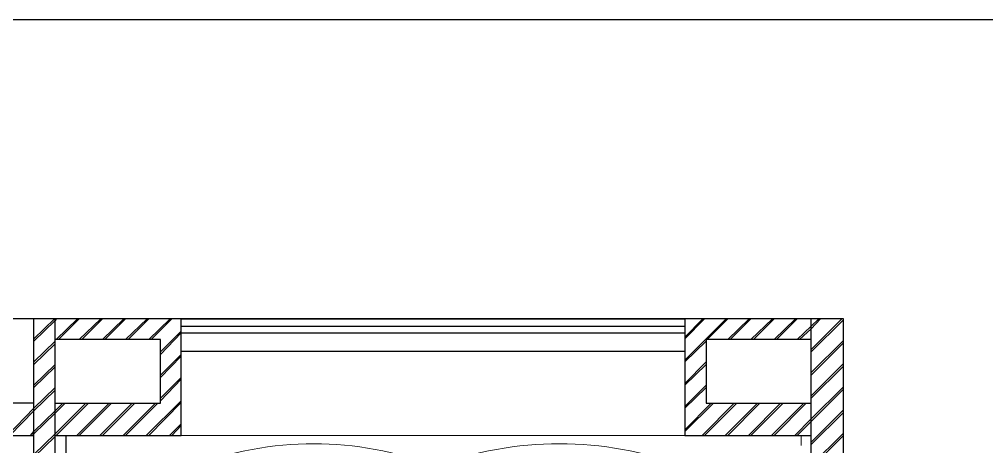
# Model space of a CAD drawing. Header units: millimetres. Extents: x 68955 to 118645, y -193284 to 16474.
# Drawn here: x 76308 to 83219, y -138594 to -135542 of the extents above; entities that cross this region are included whole.
import ezdxf

# ---------------------------------------------------------------- set-up
doc = ezdxf.new("R2010")
doc.units = ezdxf.units.MM
for name, color, linetype, true_color in [('PDF8_celling', 7, 'Continuous', 0x00cc70), ('PDF8_coloum', 7, 'Continuous', 0x767676), ('PDF8_dotted line', 7, 'Continuous', 0x535353), ('PDF8_furniture', 7, 'Continuous', 0x989898), ('PDF8_plan', 7, 'Continuous', 0x989898), ('PDF8_wall', 7, 'Continuous', 0x535353), ('PDF8_window', 7, 'Continuous', 0x535353), ('PDF8_wiring', 150, 'Continuous', 0x007fff)]:
    doc.layers.add(name, color=color, linetype=linetype, true_color=true_color)

msp = doc.modelspace()

# ---------------------------------------------------------------- linework, layer by layer
at = {"layer": 'PDF8_celling', "lineweight": 13}
msp.add_lwpolyline([(77463.629, -138514.201), (81061.98, -138514.201)], dxfattribs=at)
at = {"layer": 'PDF8_coloum', "lineweight": 25}
for points in [[(76411.894, -137822.892), (76559.61, -137681.085)], [(76571.427, -137681.085), (76565.518, -137692.902), (76411.894, -137840.618)], [(76571.427, -137828.801), (76725.051, -137681.085)], [(76589.153, -137828.801), (76736.868, -137681.085)], [(76736.868, -137828.801), (76890.492, -137681.085)], [(76754.594, -137828.801), (76902.31, -137681.085)], [(76902.31, -137828.801), (77055.934, -137681.085)], [(76920.036, -137828.801), (77067.751, -137681.085)], [(77067.751, -137828.801), (77221.375, -137681.085)], [(77085.477, -137828.801), (77233.193, -137681.085)], [(77233.193, -137828.801), (77386.817, -137681.085)], [(77250.918, -137828.801), (77398.634, -137681.085)], [(81061.98, -137811.075), (81191.97, -137681.085)], [(81061.98, -137976.516), (81357.411, -137681.085)], [(81061.98, -137822.892), (81203.787, -137681.085)], [(81221.513, -137828.801), (81369.228, -137681.085)], [(81369.228, -137828.801), (81522.852, -137681.085)], [(81386.954, -137828.801), (81534.67, -137681.085)], [(81534.67, -137828.801), (81688.294, -137681.085)], [(81552.396, -137828.801), (81700.111, -137681.085)], [(81700.111, -137828.801), (81853.735, -137681.085)], [(81717.837, -137828.801), (81865.553, -137681.085)], [(81865.553, -137828.801), (81965.999, -137734.263), (82019.177, -137681.085)], [(81883.278, -137828.801), (81965.999, -137751.989), (82030.994, -137681.085)], [(81965.999, -137899.704), (82184.618, -137681.085)], [(81965.999, -137917.43), (82196.435, -137686.994)], [(77315.913, -137917.43), (77463.629, -137769.714)], [(77315.913, -137935.156), (77463.629, -137781.532)], [(76411.894, -137988.333), (76565.518, -137840.618)], [(76411.894, -138006.059), (76565.518, -137858.344)], [(81061.98, -137988.333), (81215.604, -137840.618)], [(81965.999, -138065.145), (82196.435, -137834.709)], [(81965.999, -138082.871), (82196.435, -137852.435)], [(77315.913, -138082.871), (77463.629, -137935.156)], [(76411.894, -138153.775), (76565.518, -138006.059)], [(77315.913, -138100.597), (77463.629, -137946.973)], [(81061.98, -138141.958), (81215.604, -137988.333)], [(81061.98, -138153.775), (81215.604, -138006.059)], [(81965.999, -138230.587), (82196.435, -138000.151)], [(76411.894, -138171.501), (76565.518, -138023.785)], [(81965.999, -138248.313), (82196.435, -138017.877)], [(77315.913, -138248.313), (77463.629, -138100.597)], [(77315.913, -138266.039), (77463.629, -138112.414)], [(76565.518, -138171.501), (76411.894, -138319.216), (76222.818, -138514.201)], [(76565.518, -138189.227), (76411.894, -138336.942), (76240.544, -138514.201)], [(81061.98, -138307.399), (81215.604, -138153.775)], [(81061.98, -138319.216), (81215.604, -138171.501)], [(82196.435, -138165.592), (81965.999, -138396.028), (81847.827, -138514.201)], [(82196.435, -138183.318), (81965.999, -138413.754), (81865.553, -138514.201)], [(77215.467, -138514.201), (77463.629, -138266.039)], [(77233.193, -138514.201), (77463.629, -138277.856)], [(76388.26, -138514.201), (76411.894, -138484.658), (76565.518, -138336.942), (76618.696, -138283.765)], [(76405.985, -138514.201), (76411.894, -138502.384), (76565.518, -138354.668), (76636.422, -138283.765)], [(76784.137, -138283.765), (76565.518, -138502.384), (76411.894, -138650.099)], [(76571.427, -138514.201), (76801.863, -138283.765)], [(76719.142, -138514.201), (76949.579, -138283.765)], [(76736.868, -138514.201), (76967.305, -138283.765)], [(76884.584, -138514.201), (77115.02, -138283.765)], [(76902.31, -138514.201), (77132.746, -138283.765)], [(77050.025, -138514.201), (77280.462, -138283.765)], [(77067.751, -138514.201), (77298.187, -138283.765)], [(81061.98, -138472.84), (81251.056, -138283.765)], [(81061.98, -138484.658), (81268.782, -138283.765)], [(81186.061, -138514.201), (81416.497, -138283.765)], [(81203.787, -138514.201), (81434.223, -138283.765)], [(81351.502, -138514.201), (81581.939, -138283.765)], [(81369.228, -138514.201), (81599.665, -138283.765)], [(81516.944, -138514.201), (81747.38, -138283.765)], [(81534.67, -138514.201), (81765.106, -138283.765)], [(81682.385, -138514.201), (81912.822, -138283.765)], [(81700.111, -138514.201), (81930.547, -138283.765)], [(81965.999, -138561.47), (82196.435, -138331.034)], [(81965.999, -138579.196), (82196.435, -138348.759)], [(77380.908, -138514.201), (77463.629, -138431.48)], [(77398.634, -138514.201), (77463.629, -138443.297)], [(76411.894, -138667.825), (76565.518, -138520.109)], [(81965.999, -138726.911), (82196.435, -138496.475)], [(81965.999, -138744.637), (82196.435, -138514.201)]]:
    msp.add_lwpolyline(points, dxfattribs=at)
at = {"layer": 'PDF8_dotted line', "lineweight": 20}
for points in [[(76642.33, -138514.201), (76642.33, -138632.373)], [(81895.096, -138514.201), (81895.096, -138585.104)]]:
    msp.add_lwpolyline(points, dxfattribs=at)
at = {"layer": 'PDF8_furniture', "color": 251, "lineweight": 20, "true_color": 0x535353}
msp.add_lwpolyline([(77463.629, -138514.201), (81061.98, -138514.201)], dxfattribs=at)
at = {"layer": 'PDF8_plan', "color": 251, "lineweight": 25, "true_color": 0x535353}
for points in [[(82196.435, -147891.185), (82196.435, -137681.085), (71082.317, -137681.085), (71082.317, -141811.212), (71082.317, -142585.242)], [(76565.518, -140009.082), (76565.518, -141811.212), (76411.894, -141811.212), (76411.894, -137681.085)], [(76565.518, -139412.311), (76565.518, -137681.085)], [(76565.518, -138514.201), (77463.629, -138514.201), (77463.629, -137681.085)], [(81061.98, -137681.085), (81061.98, -138514.201), (81965.999, -138514.201)], [(81965.999, -139412.311), (81965.999, -137681.085)], [(76565.518, -138283.765), (77315.913, -138283.765), (77315.913, -137828.801), (76565.518, -137828.801)], [(81965.999, -137828.801), (81215.604, -137828.801), (81215.604, -138283.765), (81965.999, -138283.765)], [(76411.894, -138283.765), (75886.027, -138283.765), (75886.027, -138514.201), (76411.894, -138514.201)], [(76565.518, -141811.212), (76642.33, -141811.212), (76642.33, -138514.201)]]:
    msp.add_lwpolyline(points, dxfattribs=at)
at = {"layer": 'PDF8_wall', "lineweight": 25}
msp.add_lwpolyline([(105529.585, -159873.871), (68955.213, -159873.871), (68955.213, -135542.164), (105529.585, -135542.164)], dxfattribs=at)
at = {"layer": 'PDF8_window', "lineweight": 25}
for points in [[(77463.629, -137681.085), (81061.98, -137681.085)], [(77463.629, -137734.263), (81061.98, -137734.263)], [(77463.629, -137781.532), (81061.98, -137781.532)], [(77463.629, -137911.521), (81061.98, -137911.521)]]:
    msp.add_lwpolyline(points, dxfattribs=at)
at = {"layer": 'PDF8_wiring', "lineweight": 18}
msp.add_lwpolyline([(81055.829, -138733.302, 0.17999245), (79277.818, -138733.302, 0.18474774), (77545.336, -138733.394)], format="xyb", dxfattribs=at)

doc.saveas('drawing.dxf')
